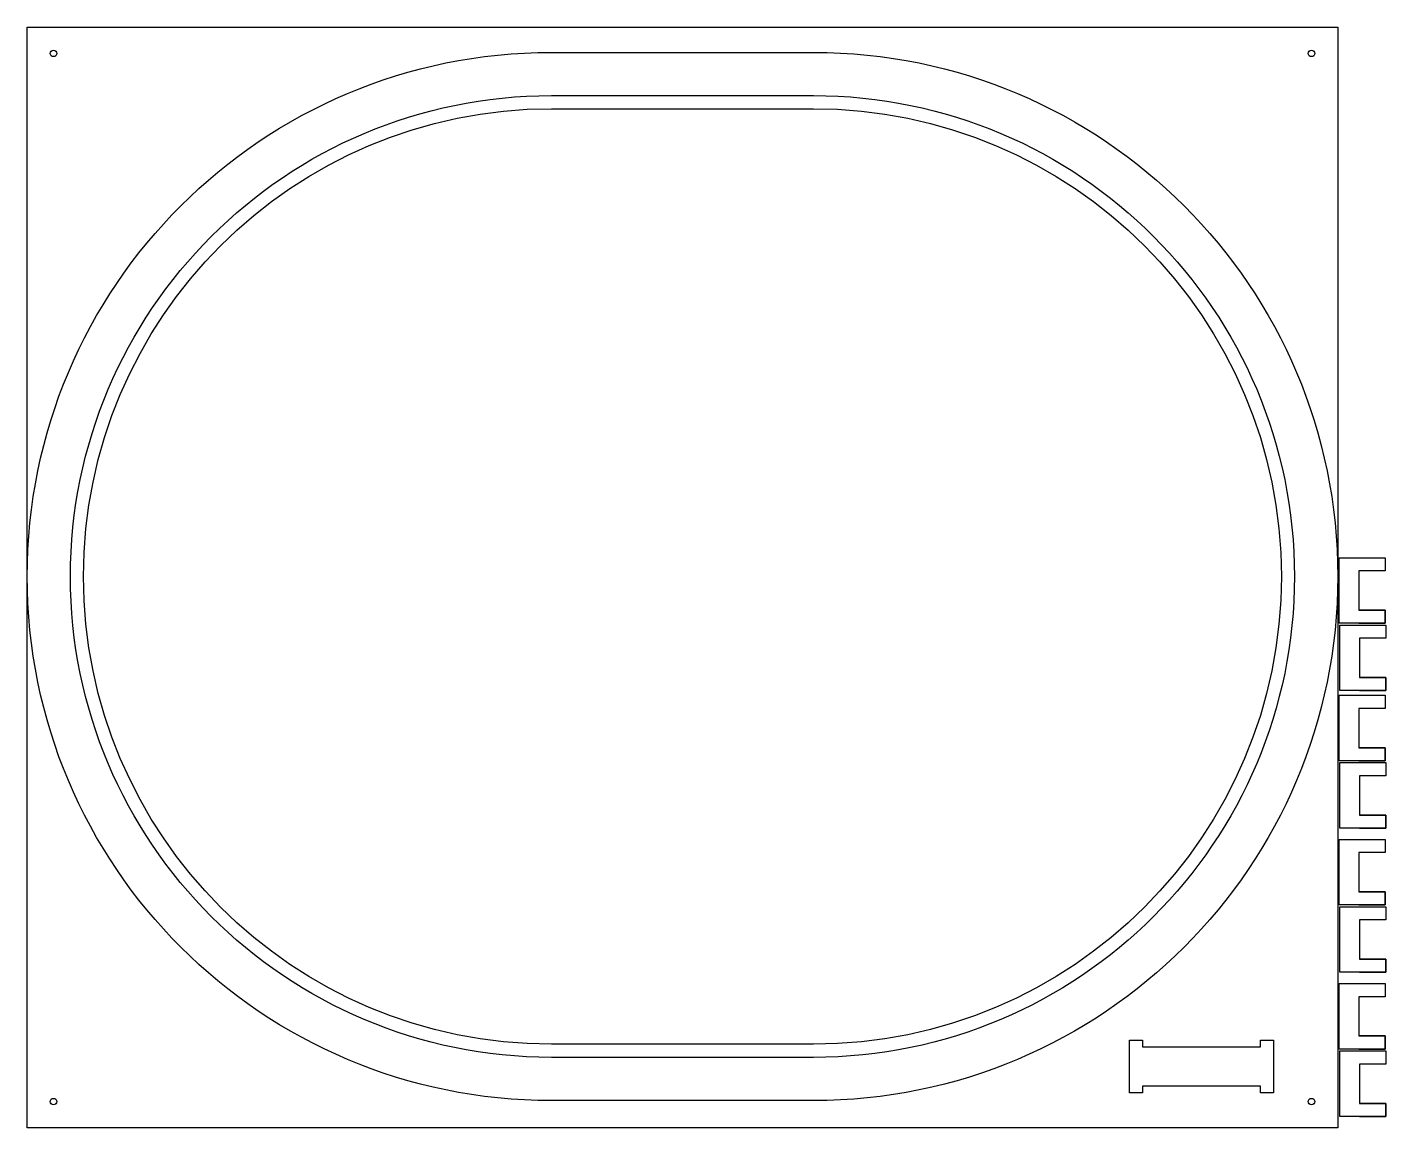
# Model space of a CAD drawing. Header units: millimetres. Extents: x -500 to 537, y -421 to 419.
import ezdxf

# ---------------------------------------------------------------- set-up
doc = ezdxf.new("R2010")
doc.units = ezdxf.units.MM
doc.layers.get('0').update_dxf_attribs({"linetype": 'CONTINUOUS'})

msp = doc.modelspace()

# ---------------------------------------------------------------- linework, layer by layer
for p, q in [((516.2, 4.3), (516.2, -25.7)), ((536.2, -25.7), (516.2, -25.7)), ((536.2, -35.7), (536.2, -25.7)), ((516.2, -35.7), (501.2, -35.7)), ((501.7, -37.1), (516.7, -37.1)), ((516.2, -35.7), (536.2, -35.7)), ((516.7, -37.1), (536.7, -37.1)), ((536.7, -37.1), (536.7, -47.1)), ((536.7, -47.1), (516.7, -47.1)), ((516.7, -47.1), (516.7, -77.1)), ((536.7, -77.1), (516.7, -77.1)), ((536.7, -87.1), (536.7, -77.1)), ((516.7, -87.1), (501.7, -87.1)), ((516.7, -87.1), (536.7, -87.1)), ((516.2, -100.7), (516.2, -130.7)), ((536.2, -130.7), (516.2, -130.7)), ((536.2, -140.7), (536.2, -130.7)), ((516.2, -140.7), (501.2, -140.7)), ((501.7, -142.1), (516.7, -142.1)), ((516.2, -140.7), (536.2, -140.7)), ((516.7, -142.1), (536.7, -142.1)), ((536.7, -142.1), (536.7, -152.1)), ((536.7, -152.1), (516.7, -152.1)), ((516.7, -152.1), (516.7, -182.1)), ((536.7, -182.1), (516.7, -182.1)), ((536.7, -192.1), (536.7, -182.1)), ((516.7, -192.1), (501.7, -192.1)), ((516.7, -192.1), (536.7, -192.1)), ((516.2, -210.7), (516.2, -240.7)), ((536.2, -240.7), (516.2, -240.7)), ((536.2, -250.7), (536.2, -240.7)), ((516.2, -250.7), (501.2, -250.7)), ((501.7, -252.1), (516.7, -252.1)), ((516.2, -250.7), (536.2, -250.7)), ((516.7, -252.1), (536.7, -252.1)), ((536.7, -252.1), (536.7, -262.1)), ((536.7, -262.1), (516.7, -262.1)), ((516.7, -262.1), (516.7, -292.1)), ((536.7, -292.1), (516.7, -292.1)), ((536.7, -302.1), (536.7, -292.1)), ((516.7, -302.1), (501.7, -302.1)), ((516.7, -302.1), (536.7, -302.1)), ((516.2, -320.7), (516.2, -350.7)), ((536.2, -350.7), (516.2, -350.7)), ((536.2, -360.7), (536.2, -350.7)), ((516.2, -360.7), (501.2, -360.7)), ((501.7, -362.1), (516.7, -362.1)), ((516.2, -360.7), (536.2, -360.7)), ((516.7, -362.1), (536.7, -362.1)), ((536.7, -362.1), (536.7, -372.1)), ((516.7, -372.1), (516.7, -402.1)), ((536.7, -372.1), (516.7, -372.1)), ((536.7, -402.1), (516.7, -402.1)), ((536.7, -412.1), (536.7, -402.1)), ((516.7, -412.1), (501.7, -412.1)), ((516.7, -412.1), (536.7, -412.1))]:
    msp.add_line(p, q)
for points in [[(500, -420.8), (-500, -420.8), (-500, 419.2), (500, 419.2)], [(516.2, 14.3), (536.2, 14.3), (536.2, 4.3), (516.2, 4.3), (516.2, -25.7), (536.2, -25.7), (536.2, -35.7), (516.2, -35.7), (501.2, -35.7), (501.2, 14.3)], [(516.7, -37.1), (536.7, -37.1), (536.7, -47.1), (516.7, -47.1), (516.7, -77.1), (536.7, -77.1), (536.7, -87.1), (516.7, -87.1), (501.7, -87.1), (501.7, -37.1)], [(516.2, -90.7), (536.2, -90.7), (536.2, -100.7), (516.2, -100.7), (516.2, -130.7), (536.2, -130.7), (536.2, -140.7), (516.2, -140.7), (501.2, -140.7), (501.2, -90.7)], [(516.7, -142.1), (536.7, -142.1), (536.7, -152.1), (516.7, -152.1), (516.7, -182.1), (536.7, -182.1), (536.7, -192.1), (516.7, -192.1), (501.7, -192.1), (501.7, -142.1)], [(516.2, -200.7), (536.2, -200.7), (536.2, -210.7), (516.2, -210.7), (516.2, -240.7), (536.2, -240.7), (536.2, -250.7), (516.2, -250.7), (501.2, -250.7), (501.2, -200.7)], [(516.7, -252.1), (536.7, -252.1), (536.7, -262.1), (516.7, -262.1), (516.7, -292.1), (536.7, -292.1), (536.7, -302.1), (516.7, -302.1), (501.7, -302.1), (501.7, -252.1)], [(536.2, -320.7), (516.2, -320.7), (516.2, -350.7), (536.2, -350.7), (536.2, -360.7), (516.2, -360.7), (501.2, -360.7), (501.2, -310.7), (516.2, -310.7), (536.2, -310.7)], [(351, -359), (441, -359), (441, -354), (451, -354), (451, -394), (441, -394), (441, -389), (351, -389), (351, -394), (341, -394), (341, -354), (351, -354)], [(501.7, -362.1), (516.7, -362.1), (536.7, -362.1), (536.7, -372.1), (516.7, -372.1), (516.7, -402.1), (536.7, -402.1), (536.7, -412.1), (516.7, -412.1), (501.7, -412.1)]]:
    msp.add_lwpolyline(points, close=True)
for points in [[(-100, 400), (100, 400, -1), (100, -400), (-100, -400, -1)], [(100, 367, -1), (100, -367), (-100, -367, -1), (-100, 367)], [(-100, 357), (100, 357, -1), (100, -357), (-100, -357, -1)]]:
    msp.add_lwpolyline(points, format="xyb", close=True)
for centre in [(-480, 399.2), (480, 399.2), (-480, -400.8), (480, -400.8)]:
    msp.add_circle(centre, 2.5)

doc.saveas('drawing.dxf')
